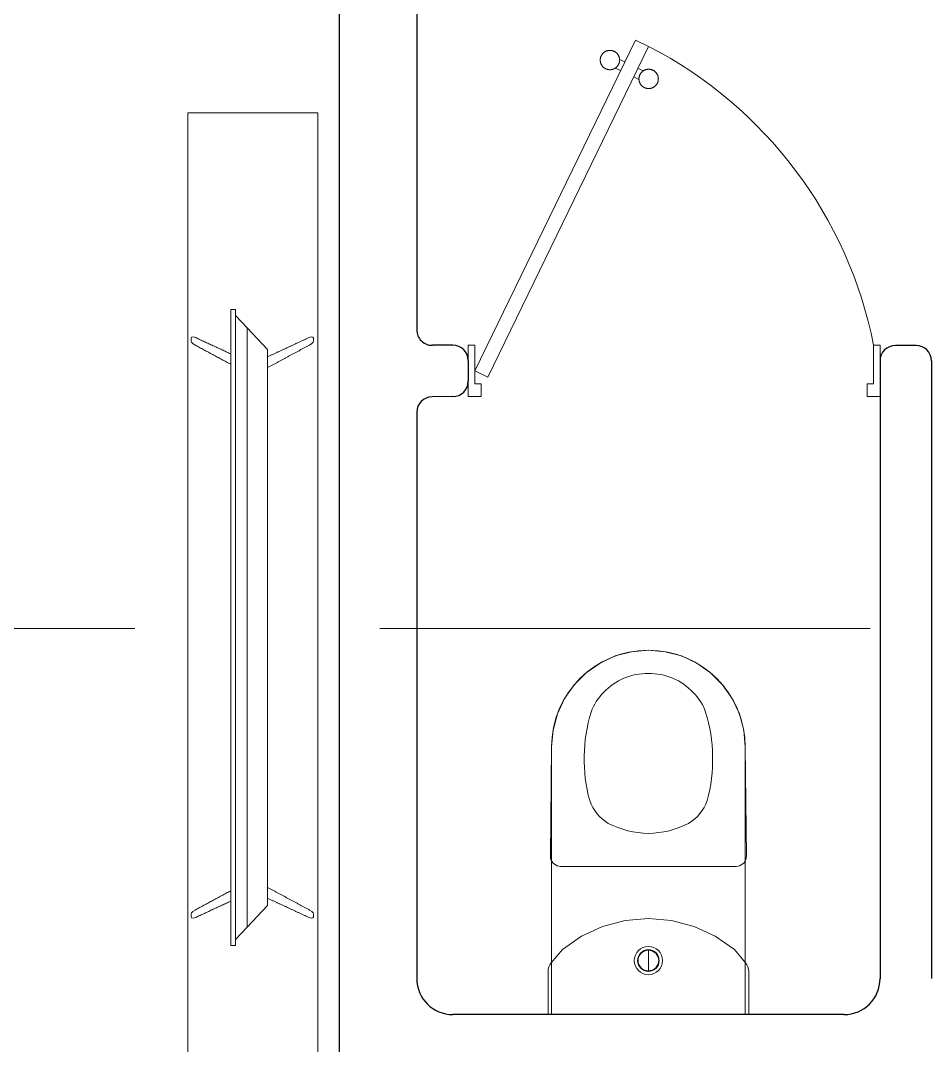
# Model space of a CAD drawing. Header units: metres. Extents: x -44 to 358, y -246 to 48.
# Drawn here: x 79.994 to 81.764, y -97.924 to -95.933 of the extents above; entities that cross this region are included whole.
import ezdxf

# ---------------------------------------------------------------- set-up
doc = ezdxf.new("R2010")
doc.units = ezdxf.units.M
doc.header["$LTSCALE"] = 0.3
doc.linetypes.add('HIDDEN2', pattern=[4.7625, 3.175, -1.5875])
for name, color, linetype, lineweight in [('A-DOOR', 7, 'Continuous', 5), ('A-WALL', 7, 'Continuous', 30), ('baños', 141, 'Continuous', 0), ('MOBILIARIOS', 252, 'Continuous', 0)]:
    doc.layers.add(name, color=color, linetype=linetype, lineweight=lineweight)
doc.layers.add('Techos 1', color=7, linetype='HIDDEN2', lineweight=9, true_color=0x42391a)

# ---------------------------------------------------------------- blocks, each defined once
blk = doc.blocks.new('A$C58f5b6b7')
at = {"layer": 'MOBILIARIOS'}
for points in [[(0, 0.2526), (2, 0.2526), (2, 0), (0, 0)], [(0.382, 0.1596), (0.382, 0.1691), (1.618, 0.1691), (1.618, 0.1596)]]:
    blk.add_lwpolyline(points, close=True, dxfattribs=at)
for points in [[(1.6059, 0.1595), (1.5823, 0.1372), (1, 0.1372), (0.4177, 0.1372), (0.3941, 0.1595)], [(1.5823, 0.1372), (1.54, 0.0973), (0.46, 0.0973), (0.4177, 0.1372)]]:
    blk.add_lwpolyline(points, dxfattribs=at)
for points, degree in [([(0.4512, 0.2382, -0.0047), (0.4469, 0.2461, -0.0047), (0.4415, 0.2461, -0.0047), (0.4325, 0.2461, -0.0047), (0.4368, 0.237, -0.0047)], 3), ([(1.5488, 0.2382, -0.0047), (1.5531, 0.2461, -0.0047), (1.5585, 0.2461, -0.0047), (1.5675, 0.2461, -0.0047), (1.5632, 0.237, -0.0047)], 3), ([(0.4368, 0.237, -0.0047), (0.4526, 0.2031, -0.0047), (0.4683, 0.1691, -0.0047)], 2), ([(0.4885, 0.1691, -0.0047), (0.4698, 0.2037, -0.0047), (0.4512, 0.2382, -0.0047)], 2), ([(1.5115, 0.1691, -0.0047), (1.5302, 0.2037, -0.0047), (1.5488, 0.2382, -0.0047)], 2), ([(1.5632, 0.237, -0.0047), (1.5474, 0.2031, -0.0047), (1.5317, 0.1691, -0.0047)], 2), ([(0.4368, 0.0172, -0.0047), (0.4554, 0.0572, -0.0047), (0.474, 0.0973, -0.0047)], 2), ([(0.4951, 0.0973, -0.0047), (0.4731, 0.0566, -0.0047), (0.4512, 0.016, -0.0047)], 2), ([(1.5049, 0.0973), (1.5269, 0.0566), (1.5488, 0.016)], 2), ([(1.5632, 0.0172), (1.5446, 0.0572), (1.526, 0.0973)], 2)]:
    blk.add_open_spline(points, degree=degree, dxfattribs=at)
for points in [[(0.4512, 0.016, -0.0047), (0.4469, 0.0081, -0.0047), (0.4415, 0.0081, -0.0047), (0.4325, 0.0081, -0.0047), (0.4368, 0.0172, -0.0047)], [(1.5488, 0.016), (1.5531, 0.0081), (1.5585, 0.0081), (1.5675, 0.0081), (1.5632, 0.0172)]]:
    blk.add_open_spline(points, degree=3, knots=[-0.08544201, -0.08544201, -0.08544201, -0.08544201, -0.04272101, 0, 0, 0, 0], dxfattribs=at)
blk = doc.blocks.new('A$C3685e79b')
at = {"layer": 'A-DOOR'}
for p, q in [((0.0125, 0.05), (0.3248, 0.6926)), ((0.038, 0.0376), (0.3503, 0.6802)), ((0.3248, 0.6926), (0.3503, 0.6802)), ((0.296, 0.6333), (0.2858, 0.6383)), ((0.3042, 0.6503), (0.294, 0.6552)), ((0.3297, 0.6379), (0.3399, 0.6329)), ((0.3215, 0.621), (0.3317, 0.616)), ((0.038, 0.0376), (0.0125, 0.05))]:
    blk.add_line(p, q, dxfattribs=at)
for points in [[(0, 0), (0.025, 0), (0.025, 0.025), (0.0125, 0.025), (0.0125, 0.1), (0, 0.1), (0, 0)], [(0.8, 0), (0.775, 0), (0.775, 0.025), (0.7875, 0.025), (0.7875, 0.1), (0.8, 0.1), (0.8, 0)]]:
    blk.add_lwpolyline(points, dxfattribs=at)
blk.add_arc((-0.0309, -0.0619), 0.8343, 11.1901, 62.8126, dxfattribs=at)
for points in [[(0.294, 0.6539), (0.294, 0.659), (0.289, 0.6677), (0.2802, 0.6727), (0.2702, 0.6727), (0.2614, 0.6677), (0.2564, 0.6589), (0.2564, 0.6489), (0.2614, 0.6401), (0.2702, 0.6351), (0.2803, 0.6351), (0.289, 0.6401), (0.294, 0.6489), (0.294, 0.6539)], [(0.3693, 0.6173), (0.3693, 0.6224), (0.3642, 0.6311), (0.3555, 0.6361), (0.3454, 0.6361), (0.3367, 0.6311), (0.3316, 0.6224), (0.3317, 0.6123), (0.3367, 0.6035), (0.3454, 0.5985), (0.3555, 0.5985), (0.3643, 0.6036), (0.3693, 0.6123), (0.3693, 0.6173)]]:
    blk.add_open_spline(points, degree=2, dxfattribs=at)
blk = doc.blocks.new('Caroma_ToiletSuites')
at = {"layer": 'baños'}
for p, q in [((-32.6, 705.1), (-64.3, 696.7)), ((0, 708), (-32.6, 705.1)), ((32.6, 705.1), (0, 708)), ((64.3, 696.7), (32.6, 705.1)), ((-94, 682.8), (-120.8, 664)), ((-64.3, 696.7), (-94, 682.8)), ((94, 682.8), (64.3, 696.7)), ((120.8, 664), (94, 682.8)), ((-120.8, 664), (-144, 640.8)), ((144, 640.8), (120.8, 664)), ((-144, 640.8), (-162.8, 614)), ((162.8, 614), (144, 640.8)), ((-162.8, 614), (-176.7, 584.3)), ((176.7, 584.3), (162.8, 614)), ((-176.7, 584.3), (-185.1, 552.6)), ((185.1, 552.6), (176.7, 584.3)), ((-185.1, 552.6), (-188, 520)), ((188, 520), (185.1, 552.6)), ((-188, 520), (-190.5, 308)), ((-188, 0), (-188, 520)), ((188, 520), (188, 0)), ((190.5, 308), (188, 520)), ((-190.5, 308), (-190.2, 304.5)), ((-190.2, 304.5), (-189.3, 301.2)), ((-189.3, 301.2), (-187.8, 298)), ((187.8, 298), (189.3, 301.2)), ((189.3, 301.2), (190.2, 304.5)), ((190.2, 304.5), (190.5, 308)), ((-187.8, 298), (-185.8, 295.1)), ((-185.8, 295.1), (-183.4, 292.7)), ((-183.4, 292.7), (-180.5, 290.7)), ((-180.5, 290.7), (-177.3, 289.2)), ((-177.3, 289.2), (-174, 288.3)), ((-174, 288.3), (-170.5, 288)), ((-170.5, 288), (170.5, 288)), ((170.5, 288), (174, 288.3)), ((174, 288.3), (177.3, 289.2)), ((177.3, 289.2), (180.5, 290.7)), ((180.5, 290.7), (183.4, 292.7)), ((183.4, 292.7), (185.8, 295.1)), ((185.8, 295.1), (187.8, 298)), ((-45.1, 183.1), (-88.9, 171.3)), ((0, 187), (-45.1, 183.1)), ((45.1, 183.1), (0, 187)), ((88.9, 171.3), (45.1, 183.1)), ((-88.9, 171.3), (-130, 152.2)), ((130, 152.2), (88.9, 171.3)), ((-130, 152.2), (-167.1, 126.2)), ((167.1, 126.2), (130, 152.2)), ((-167.1, 126.2), (-188.7, 100.9)), ((0, 85), (0, 125)), ((188.7, 100.9), (167.1, 126.2)), ((-188.7, 100.9), (-191.4, 97)), ((191.4, 97), (188.7, 100.9)), ((-194.6, 88.2), (-195, 83.5)), ((-195, 83.5), (-195, 0)), ((-193.4, 92.7), (-194.6, 88.2)), ((-191.4, 97), (-193.4, 92.7)), ((193.4, 92.7), (191.4, 97)), ((194.6, 88.2), (193.4, 92.7)), ((195, 83.5), (194.6, 88.2)), ((195, 0), (195, 83.5)), ((-195, 0), (195, 0)), ((188, 0), (-188, 0))]:
    blk.add_line(p, q, dxfattribs=at)
for centre, radius, start, end in [((0, 520), 188, 0, 180), ((-2.7, 547.4), 115.2, 88.6565, 137.0404), ((2.7, 547.4), 115.2, 42.9609, 91.3415), ((-18.8, 556.1), 97.6, 134.3372, 160.9897), ((18.8, 556.1), 97.6, 19.01, 45.6643), ((183, 496.7), 307.9, 162.7713, 195.2143), ((-183, 496.7), 307.9, 344.7852, 17.2286), ((-36.1, 442.4), 82.4, 198.763, 239.3582), ((36.1, 442.4), 82.4, 300.6412, 341.2351), ((2.9, 529.9), 177.9, 242.916, 269.0659), ((-2.9, 529.9), 177.9, 270.9339, 297.0836), ((0, 105), 27.5, 0, 180), ((0, 105), 21, 0, 180), ((0, 105), 20, 0, 180), ((0, 105), 27.5, 180, 0), ((0, 105), 21, 180, 0), ((0, 105), 20, 180, 0)]:
    blk.add_arc(centre, radius, start, end, dxfattribs=at)
blk = doc.blocks.new('PL MUEBLES 2N NASAS 09')
at = {"layer": 'A-WALL', "color": 2}
for p, q in [((212.6624, 52.9285), (212.6624, 56.2253)), ((212.8124, 56.2253), (212.8124, 55.0856)), ((212.8824, 55.0559), (212.8427, 55.0556)), ((213.7824, 55.0553), (213.7424, 55.0553)), ((212.9124, 55.0259), (212.9124, 54.9859)), ((213.7124, 55.0253), (213.7124, 53.8253)), ((213.8124, 55.0253), (213.8124, 53.8253)), ((212.8824, 54.9559), (212.8421, 54.9556)), ((212.8124, 54.9256), (212.8124, 53.8253)), ((213.6424, 53.7553), (212.8824, 53.7553))]:
    blk.add_line(p, q, dxfattribs=at)
for centre, radius, start, end in [((212.8424, 55.0856), 0.03, 180, 270.5446), ((212.8824, 55.0259), 0.03, 0, 90), ((213.7424, 55.0253), 0.03, 90, 180), ((213.7824, 55.0253), 0.03, 0, 90), ((212.8824, 54.9859), 0.03, 270, 0), ((212.8424, 54.9256), 0.03, 90.5446, 180), ((212.8824, 53.8253), 0.07, 180, 270), ((213.6424, 53.8253), 0.07, 270, 0)]:
    blk.add_arc(centre, radius, start, end, dxfattribs=at)
at = {"layer": 'Techos 1', "color": 2}
blk.add_line((211.3118, 54.5053), (226.0618, 54.5053), dxfattribs=at)
at = {"color": 2}
blk.add_blockref('A$C3685e79b', (212.9124, 54.9559), dxfattribs=at)
at = {"layer": 'baños', "color": 2, "xscale": -0.000999999934791, "yscale": 0.000999999934791}
blk.add_blockref('Caroma_ToiletSuites', (213.2624, 53.7553), dxfattribs=at)
at = {"layer": 'MOBILIARIOS', "color": 2, "rotation": 90.00000000000001}
blk.add_blockref('A$C58f5b6b7', (212.6199, 53.5073, 0.0047), dxfattribs=at)

msp = doc.modelspace()

# ---------------------------------------------------------------- block references
msp.add_blockref('PL MUEBLES 2N NASAS 09', (-132.0484004, -151.6197483))

doc.saveas('drawing.dxf')
